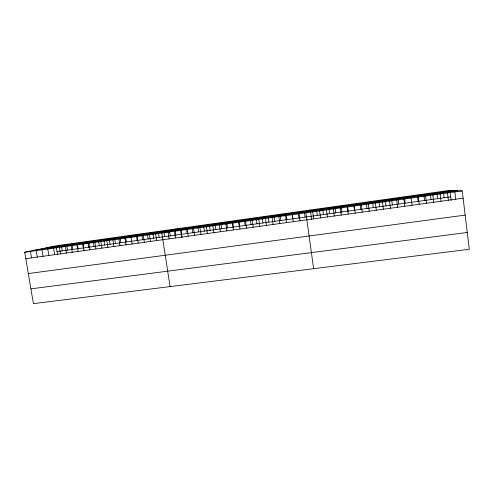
<?xml version="1.0" encoding="UTF-8"?>
<svg xmlns="http://www.w3.org/2000/svg" width="494" height="494" viewBox="0 0 494 494"><rect width="100%" height="100%" fill="white"/><g stroke="black" fill="none" stroke-linecap="round" stroke-linejoin="round"><path stroke-width="0.74" d="M310.312 210.006L305.897 212.809L313.622 268.693M180.545 228.277L161.81 233.02L170.072 286.606M24.7 252.243L56.075 245.808L449.917 190.344L462.242 190.888L469.3 249.266L33.413 303.656L24.7 252.243L462.242 190.888M46.417 247.79L453.677 190.511M35.772 249.97L457.858 190.69M57.038 251.613L450.713 196.853M25.787 258.671L463.125 198.187M28.312 273.565L465.169 215.106M30.906 288.86L467.268 232.476M30.437 251.44L31.53 257.874M47.776 249.007L48.857 255.478M41.978 249.822L43.058 256.281M36.198 250.631L37.285 257.078M61.546 246.525L62.269 250.884M59.428 247.377L60.509 253.867M56.44 247.982L57.539 254.608M53.593 248.192L54.673 254.676M77.453 245.036L78.052 248.692M77.064 244.901L78.132 251.434M72.056 245.049L72.772 249.427M71.167 245.728L72.235 252.249M66.912 246.518L67.511 250.155M65.288 246.555L66.363 253.058M94.879 242.406L95.941 248.97M93.261 242.072L93.977 246.475M88.92 243.239L89.982 249.791M88.056 243.554L88.648 247.216M82.98 244.073L84.048 250.612M82.628 243.567L83.344 247.957M109.458 240.553L110.051 244.24M106.858 240.726L107.914 247.315M103.962 240.566L104.672 244.987M100.856 241.566L101.918 248.142M98.726 242.054L99.319 245.734M125.569 237.534L126.273 241.986M124.982 238.182L126.032 244.808M120.141 238.299L120.851 242.739M118.924 239.034L119.974 245.642M114.732 239.059L115.442 243.493M112.879 239.88L113.935 246.481M137.171 236.472L138.215 243.122M136.591 236.75L137.171 240.467M131.015 236.774L132.114 243.968M155.616 233.884L156.654 240.572M152.955 233.693L153.653 238.176M149.447 234.749L150.485 241.424M147.558 235.212L148.144 238.942M143.297 235.613L144.341 242.276M141.951 235.237L142.649 239.707M169.596 231.353L170.288 235.86M168.114 232.131L169.139 238.843M164.033 232.137L164.724 236.632M158.599 233.662L159.179 237.404M187.158 229.463L188.183 236.212M186.59 229.741L187.158 233.514M180.773 229.784L181.971 237.639M180.785 230.358L181.811 237.089M174.944 229.068L175.864 235.082M174.438 231.248L175.469 237.972M199.971 227.666L200.99 234.44M197.927 227.376L198.607 231.921M193.555 228.568L194.574 235.329M192.191 228.185L192.876 232.717M215.248 224.943L215.921 229.512M212.877 225.857L213.89 232.655M209.456 225.758L210.135 230.321M206.418 226.765L207.431 233.551M203.794 227.326L204.362 231.124M232.81 222.998L233.403 227.079M232.415 223.115L233.415 229.957M226.962 223.819L227.561 227.895M225.882 224.035L226.882 230.859M221.17 224.894L221.732 228.703M219.367 224.943L220.373 231.76M245.555 221.275L246.549 228.142M244.561 221.349L245.154 225.449M238.973 222.195L239.973 229.049M238.676 222.177L239.269 226.264M262.333 218.861L262.925 222.973M258.794 219.416L259.782 226.308M256.392 219.694L256.985 223.801M252.162 220.349L253.156 227.228M250.365 219.842L251.057 224.628M278.832 216.607L279.814 223.541M274.281 217.181L274.868 221.312M272.126 217.545L273.114 224.467M268.199 217.335L268.884 222.146M265.451 218.484L266.433 225.388M292.349 214.649L292.93 218.799M292.318 214.717L293.288 221.676M286.211 214.804L286.891 219.645M285.563 215.662L286.539 222.609M280.283 216.341L280.87 220.478M304.495 212.945L305.07 217.113M299.092 213.766L300.062 220.738M298.413 213.797L298.994 217.959M322.866 210.37L323.434 214.557M319.581 210.895L320.544 217.903M316.722 211.228L317.296 215.415M312.727 211.852L313.69 218.854M310.504 211.395L311.652 219.725M340.304 207.986L341.249 215.044M335.117 207.937L335.784 212.84M333.37 208.956L334.321 216.002M329.029 209.505L329.597 213.698M326.466 209.925L327.417 216.952M354.241 206.029L355.186 213.118M353.895 206.017L354.457 210.246M347.646 206.893L348.208 211.111M347.257 207.011L348.202 214.081M341.422 207.77L341.984 211.975M368.289 204.059L369.222 211.173M366.449 204.257L367.005 208.499M361.256 205.047L362.188 212.148M360.07 204.436L360.719 209.37M385.444 201.595L385.999 205.856M382.442 202.077L383.369 209.215M379.096 202.484L379.645 206.739M375.354 203.071L376.286 210.197M372.76 203.374L373.316 207.622M398.22 199.798L398.763 204.078M396.701 200.076L397.621 207.245M391.73 199.984L392.372 204.973M389.562 201.077L390.482 208.233M417.535 197.094L418.078 201.391M411.076 197.995L411.984 205.257M404.635 198.903L405.179 203.188M403.876 199.07L404.79 206.257M432.83 195.013L433.732 202.25M430.441 194.55L431.064 199.588M425.55 196.032L426.458 203.256M424.025 196.18L424.562 200.49M418.301 197.05L419.208 204.263M447.478 192.956L448.373 200.224M443.606 193.438L444.143 197.767M440.142 193.988L441.037 201.243M436.968 193.636L437.591 198.681M454.844 191.925L455.734 199.212M450.182 192.512L451.152 200.453"/></g></svg>
